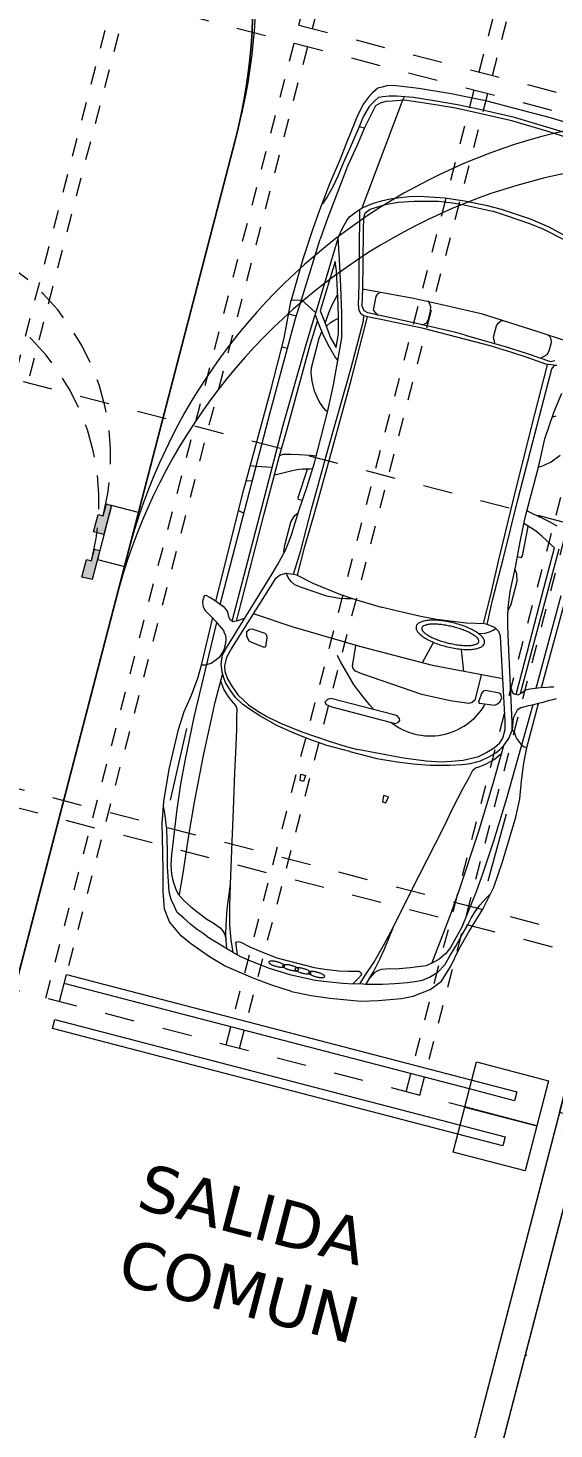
# Model space of a CAD drawing. Header units: millimetres. Extents: x 547073 to 557369, y 9424164 to 9429566.
# Drawn here: x 549000 to 549002.82, y 9427036.7 to 9427044.23 of the extents above; entities that cross this region are included whole.
import ezdxf

# ---------------------------------------------------------------- set-up
doc = ezdxf.new("R2010")
doc.units = ezdxf.units.MM
doc.linetypes.add('Dash', pattern=[6.35, 3.175, -3.175])
doc.linetypes.add('HIDDEN2', pattern=[0.1875, 0.125, -0.0625])
for name, color, linetype, lineweight in [('- Lineas', 177, 'Continuous', 9), ('- Mobiliario', 30, 'Continuous', 13), ('- Proyección', 8, 'Dash', 13), ('- Puertas', 1, 'Continuous', 13), ('- Texto', 5, 'Continuous', 13), ('- Vegetación', 82, 'Continuous', 0), ('1 Texturas zonificacion', 255, 'Continuous', 0), ('a_MUEBLE', 3, 'Continuous', 5), ('VIGUETAS', 251, 'Dash', 13), ('Z - TRAZADO AREAS VERDES', 3, 'Continuous', 9), ('Z-TRAZADO LOTES', 1, 'Continuous', 13), ('Z-TRAZADO VEREDAS', 6, 'Continuous', 20), ('Z-TRAZADO VIAS', 7, 'Continuous', 9)]:
    doc.layers.add(name, color=color, linetype=linetype, lineweight=lineweight)
doc.styles.add('- Txt M', font='verdana.ttf', dxfattribs={"height": 0.25})

# ---------------------------------------------------------------- blocks, each defined once
blk = doc.blocks.new('A$C59505A60')
at = {"true_color": 0xffffff}
h = blk.add_hatch(color=7, dxfattribs=at)
h.paths.add_polyline_path([(-0.0195, 0.929), (-0.0643, 0.9249), (0.0094, 0.1138), (0.0543, 0.1179)])
h.paths.add_polyline_path([(0.0331, 0.0708), (0.0135, 0.069), (0.0094, 0.1138), (-0.0057, 0.1124), (-0.0102, 0.112), (0, 0), (0.0392, 0.0036)])
h.paths.add_polyline_path([(0.8861, 0.1935), (0.8816, 0.1931), (0.8665, 0.1917), (0.8706, 0.1469), (0.851, 0.1451), (0.8571, 0.0779), (0.8963, 0.0815)])
at = {"lineweight": 9, "extrusion": (0, 0, -1)}
for p, q in [((-0.0643, 0.9249), (-0.0195, 0.929)), ((0.0094, 0.1138), (-0.0643, 0.9249)), ((-0.0195, 0.929), (0.0543, 0.1179)), ((0.0543, 0.1179), (0.0094, 0.1138))]:
    blk.add_line(p, q, dxfattribs=at)
at = {"lineweight": 9}
for p, q in [((0.8665, 0.1917), (0.8816, 0.1931)), ((0.8706, 0.1469), (0.8665, 0.1917)), ((0.8816, 0.1931), (0.8861, 0.1935)), ((0.8861, 0.1935), (0.8963, 0.0815)), ((-0.0057, 0.1124), (-0.0102, 0.112)), ((-0.0102, 0.112), (0, 0)), ((0.0094, 0.1138), (-0.0057, 0.1124)), ((0.0135, 0.069), (0.0094, 0.1138)), ((0.851, 0.1451), (0.8706, 0.1469)), ((0.8571, 0.0779), (0.851, 0.1451)), ((0.0331, 0.0708), (0.0135, 0.069)), ((0.0392, 0.0036), (0.0331, 0.0708)), ((0.8963, 0.0815), (0.8571, 0.0779)), ((0, 0), (0.0392, 0.0036))]:
    blk.add_line(p, q, dxfattribs=at)
at = {"color": 31, "linetype": 'HIDDEN2', "lineweight": 5}
blk.add_arc((0.0135, 0.069), 0.8606, 5.1936, 92.1948, dxfattribs=at)
blk = doc.blocks.new('ca_auto103')
at = {"layer": 'a_MUEBLE', "linetype": 'Continuous'}
for p, q in [((91.23, 91.44), (90.7, 93.57)), ((91.77, 89.84), (91.23, 91.44)), ((96.56, 96.23), (97.62, 94.63)), ((97.62, 94.63), (98.69, 92.5)), ((98.69, 92.5), (100.28, 89.84)), ((153.51, 90.9), (143.93, 89.31)), ((163.62, 91.44), (153.51, 90.9)), ((188.64, 90.37), (163.62, 91.44)), ((203.01, 89.31), (188.64, 90.37)), ((92.65, 87.18), (39.6, 87.71)), ((92.83, 86.65), (91.77, 89.84)), ((93.89, 83.98), (92.83, 86.65)), ((94.96, 81.32), (93.89, 83.98)), ((100.28, 89.84), (101.35, 87.71)), ((125.83, 87.71), (101.35, 87.71)), ((101.35, 87.71), (103.48, 83.98)), ((103.48, 83.98), (104.01, 82.92)), ((104.01, 82.92), (106.14, 79.19)), ((134.35, 88.24), (125.83, 87.71)), ((143.93, 89.31), (134.35, 88.24)), ((215.78, 86.65), (203.01, 89.31)), ((209.93, 86.65), (206.81, 88.51)), ((212.06, 85.58), (209.93, 86.65)), ((214.19, 84.52), (212.06, 85.58)), ((218.44, 82.92), (214.19, 84.52)), ((229.62, 82.39), (215.78, 86.65)), ((222.17, 81.86), (218.44, 82.92)), ((98.71, 77.04), (18.31, 77.6)), ((114.65, 76.53), (69.94, 62.69)), ((96.02, 79.19), (94.96, 81.32)), ((98.15, 77.6), (96.02, 79.19)), ((99.75, 76), (98.15, 77.6)), ((99.75, 73.87), (99.75, 76)), ((106.14, 79.19), (107.73, 77.6)), ((107.73, 77.6), (112.52, 76.53)), ((112.52, 76.53), (118.91, 77.6)), ((118.91, 77.6), (114.65, 76.53)), ((123.7, 77.07), (118.91, 77.6)), ((127.96, 75.47), (123.7, 77.07)), ((130.62, 73.87), (127.96, 75.47)), ((226.43, 80.79), (222.17, 81.86)), ((232.28, 79.19), (226.43, 80.79)), ((239.73, 79.73), (229.62, 82.39)), ((238.67, 77.6), (232.28, 79.19)), ((243.99, 76), (238.67, 77.6)), ((249.85, 77.6), (239.73, 79.73)), ((249.85, 74.4), (243.99, 76)), ((258.89, 74.94), (249.85, 77.6)), ((115.19, 72.81), (71.54, 58.97)), ((97.09, 71.21), (99.22, 72.81)), ((99.22, 72.81), (99.75, 73.87)), ((119.44, 73.87), (115.19, 72.81)), ((124.23, 73.87), (119.44, 73.87)), ((127.43, 72.81), (124.23, 73.87)), ((127.43, 72.81), (130.62, 70.68)), ((132.75, 72.27), (130.62, 73.87)), ((130.62, 70.68), (133.81, 67.48)), ((135.94, 69.08), (132.75, 72.27)), ((139.14, 65.36), (135.94, 69.08)), ((254.64, 71.74), (249.85, 74.4)), ((258.36, 68.02), (254.64, 71.74)), ((261.02, 64.82), (258.36, 68.02)), ((264.75, 70.15), (258.89, 74.94)), ((270.6, 62.16), (264.75, 70.15)), ((64.62, 61.1), (60.36, 60.03)), ((69.94, 62.69), (64.62, 61.1)), ((133.81, 67.48), (137.54, 63.23)), ((137.54, 63.23), (141.27, 56.31)), ((141.8, 60.57), (139.14, 65.36)), ((143.39, 56.31), (141.8, 60.57)), ((262.62, 61.1), (261.02, 64.82)), ((264.22, 57.37), (262.62, 61.1)), ((273.27, 56.31), (270.6, 62.16)), ((-51.94, 56.31), (-63.12, 57.9)), ((-37.04, 55.24), (-51.94, 56.31)), ((-50.35, 57.9), (-49.28, 56.31)), ((-22.14, 55.77), (-37.04, 55.24)), ((6.6, 55.77), (-22.14, 55.77)), ((19.91, 56.31), (6.6, 55.77)), ((33.75, 57.37), (19.91, 56.31)), ((47.06, 57.9), (33.75, 57.37)), ((55.57, 58.97), (47.06, 57.9)), ((60.36, 60.03), (55.57, 58.97)), ((67.81, 54.71), (67.28, 50.45)), ((69.41, 57.37), (67.81, 54.71)), ((71.54, 58.97), (69.41, 57.37)), ((141.27, 56.31), (143.39, 50.45)), ((145.52, 49.92), (143.39, 56.31)), ((266.35, 50.98), (264.22, 57.37)), ((277.52, 44.6), (273.27, 56.31)), ((-76.43, 49.92), (-76.96, 51.52)), ((-75.9, 45.66), (-76.96, 35.02)), ((-74.3, 49.39), (-76.43, 50.45)), ((-76.43, 49.92), (-75.9, 45.66)), ((-53.01, 49.39), (-74.3, 49.39)), ((-2.44, 49.39), (-53.01, 49.39)), ((31.09, 49.92), (-2.44, 49.39)), ((53.98, 49.92), (31.09, 49.92)), ((67.28, 50.45), (53.98, 49.92)), ((67.28, 50.45), (67.28, 48.86)), ((67.28, 48.86), (69.41, 39.27)), ((143.39, 50.45), (144.99, 45.13)), ((148.19, 39.81), (145.52, 49.92)), ((268.48, 44.6), (266.35, 50.98)), ((-147.75, 28.63), (-144.56, 41.4)), ((69.41, 39.27), (71.54, 23.31)), ((144.99, 45.13), (146.59, 37.15)), ((149.78, 30.76), (148.19, 39.81)), ((270.6, 36.08), (268.48, 44.6)), ((280.19, 35.55), (277.52, 44.6)), ((-76.96, 35.02), (-77.49, 26.5)), ((146.59, 37.15), (148.19, 24.9)), ((150.85, 22.24), (149.78, 30.76)), ((271.14, 32.89), (270.6, 36.08)), ((272.2, 29.69), (271.14, 32.89)), ((282.85, 19.05), (280.19, 35.55)), ((-204.17, 25.97), (-204.7, 14.79)), ((-149.35, 17.98), (-147.75, 28.63)), ((-77.49, 26.5), (-78.02, 14.26)), ((71.54, 23.31), (72.07, 14.79)), ((148.19, 24.9), (149.25, 9.47)), ((273.27, 23.84), (272.2, 29.69)), ((274.33, 16.92), (273.27, 23.84)), ((-150.41, 1.48), (-149.35, 17.98)), ((151.91, 11.07), (150.85, 22.24)), ((275.39, 8.94), (274.33, 16.92)), ((283.91, 8.94), (282.85, 19.05)), ((-204.7, 14.79), (-204.7, -4.9)), ((-78.02, 14.26), (-78.02, -23.53)), ((72.07, 14.79), (72.6, 0.42)), ((149.25, 9.47), (149.78, -0.11)), ((151.91, -3.84), (151.91, 11.07)), ((275.93, -4.9), (275.39, 8.94)), ((284.44, -1.71), (283.91, 8.94)), ((-150.41, -7.03), (-150.41, 1.48)), ((72.6, 0.42), (72.6, -7.03)), ((-204.7, -4.9), (-204.7, -20.34)), ((-149.88, -18.74), (-150.41, -7.03)), ((72.07, -21.4), (72.6, -7.03)), ((149.25, -16.08), (149.78, -6.5)), ((149.78, -6.5), (149.78, -0.11)), ((151.91, -3.84), (151.91, -16.61)), ((275.39, -16.61), (275.93, -4.9)), ((284.44, -1.71), (283.91, -13.42)), ((283.91, -13.42), (282.85, -23.53)), ((-204.7, -20.34), (-203.64, -40.03)), ((-148.82, -29.39), (-149.88, -18.74)), ((71.54, -29.92), (72.07, -21.4)), ((148.19, -31.52), (149.25, -16.08)), ((151.91, -16.61), (150.85, -27.79)), ((274.33, -26.19), (275.39, -16.61)), ((-147.22, -37.37), (-148.82, -29.39)), ((-78.02, -23.53), (-77.49, -33.11)), ((69.41, -45.89), (71.54, -29.92)), ((150.85, -27.79), (149.78, -36.31)), ((273.27, -32.58), (274.33, -26.19)), ((282.85, -23.53), (280.19, -40.03)), ((-146.15, -43.23), (-147.22, -37.37)), ((-77.49, -33.11), (-76.96, -44.29)), ((146.59, -43.76), (148.19, -31.52)), ((149.78, -36.31), (148.19, -45.35)), ((272.2, -37.37), (271.14, -41.1)), ((272.2, -37.37), (273.27, -32.58)), ((-203.64, -40.03), (-202.04, -57.6)), ((-144.56, -48.02), (-146.15, -43.23)), ((-76.96, -44.29), (-76.43, -51.74)), ((144.99, -51.74), (146.59, -43.76)), ((271.14, -41.1), (269.54, -46.42)), ((280.19, -40.03), (277.52, -49.08)), ((-142.43, -53.87), (-144.56, -48.02)), ((-76.43, -51.74), (-76.43, -55.47)), ((67.28, -55.47), (69.41, -45.89)), ((143.39, -57.06), (144.99, -51.74)), ((148.19, -45.35), (145.52, -55.47)), ((267.94, -51.74), (266.35, -55.47)), ((269.54, -46.42), (267.94, -51.74)), ((277.52, -49.08), (273.27, -60.79)), ((-202.04, -57.6), (-200.44, -69.84)), ((-140.83, -57.6), (-142.43, -53.87)), ((-138.7, -61.85), (-140.83, -57.6)), ((-81.75, -59.73), (-86.01, -60.79)), ((-78.56, -58.66), (-81.75, -59.73)), ((-76.96, -57.06), (-78.56, -58.66)), ((-76.43, -55.47), (-76.96, -57.06)), ((-73.77, -54.94), (-76.43, -55.47)), ((-47.69, -54.94), (-73.77, -54.94)), ((-2.44, -56), (-47.69, -54.94)), ((31.09, -56.53), (-2.44, -56)), ((53.98, -56.53), (31.09, -56.53)), ((67.28, -57.06), (53.98, -56.53)), ((67.28, -57.06), (67.28, -55.47)), ((67.81, -61.32), (67.28, -57.06)), ((72.6, -54.94), (71.54, -57.06)), ((141.27, -62.92), (143.39, -57.06)), ((145.52, -55.47), (143.39, -61.85)), ((264.75, -59.73), (263.15, -63.45)), ((266.35, -55.47), (264.75, -59.73)), ((-136.04, -66.11), (-138.7, -61.85)), ((-132.32, -70.9), (-136.04, -66.11)), ((-97.19, -63.45), (-126.99, -70.9)), ((-92.93, -62.39), (-97.19, -63.45)), ((-86.01, -60.79), (-92.93, -62.39)), ((-74.83, -67.18), (-88.67, -71.44)), ((-62.06, -63.98), (-74.83, -67.18)), ((-49.82, -62.92), (-62.06, -63.98)), ((-55.67, -69.31), (-50.88, -64.52)), ((-50.88, -64.52), (-49.82, -62.92)), ((-50.88, -64.52), (-50.88, -64.52)), ((-36.51, -61.85), (-49.82, -62.92)), ((-22.14, -61.32), (-36.51, -61.85)), ((6.6, -61.32), (-22.14, -61.32)), ((19.91, -61.85), (6.6, -61.32)), ((33.75, -62.92), (19.91, -61.85)), ((47.06, -63.45), (33.75, -62.92)), ((55.57, -64.52), (47.06, -63.45)), ((60.36, -65.58), (55.57, -64.52)), ((64.62, -66.64), (60.36, -65.58)), ((69.94, -68.24), (64.62, -66.64)), ((69.41, -63.98), (67.81, -61.32)), ((71.54, -65.58), (69.41, -63.98)), ((115.19, -79.42), (71.54, -65.58)), ((137.54, -69.84), (141.27, -62.92)), ((141.8, -66.11), (139.14, -70.9)), ((143.39, -61.85), (141.8, -66.11)), ((261.02, -67.71), (258.89, -71.97)), ((263.15, -63.45), (261.02, -67.71)), ((270.6, -66.64), (264.75, -74.63)), ((273.27, -60.79), (270.6, -66.64)), ((-200.44, -69.84), (-199.38, -74.1)), ((-199.38, -74.1), (-197.78, -76.76)), ((-131.78, -71.44), (-132.32, -70.9)), ((-129.65, -71.44), (-131.25, -71.97)), ((-126.99, -70.9), (-129.65, -71.44)), ((-88.67, -71.44), (-102.51, -75.69)), ((-67.38, -78.89), (-60.99, -74.1)), ((-60.99, -74.1), (-55.67, -69.31)), ((114.65, -82.08), (69.94, -68.24)), ((130.62, -77.29), (133.81, -74.1)), ((135.94, -74.63), (132.75, -77.82)), ((133.81, -74.1), (137.54, -69.84)), ((139.14, -70.9), (135.94, -74.63)), ((256.23, -74.1), (253.04, -76.76)), ((258.89, -71.97), (256.23, -74.1)), ((264.75, -74.63), (258.89, -78.89)), ((-197.78, -76.76), (-196.72, -78.89)), ((-196.72, -78.89), (-193.52, -81.02)), ((-193.52, -81.02), (-190.86, -82.61)), ((-190.86, -82.61), (-186.61, -84.21)), ((-102.51, -75.69), (-113.69, -79.42)), ((-113.69, -79.42), (-70.57, -81.02)), ((-70.57, -81.02), (-67.38, -78.89)), ((-52.48, -81.55), (-70.57, -81.02)), ((-8.83, -82.61), (-52.48, -81.55)), ((36.94, -82.61), (-8.83, -82.61)), ((6.6, -78.89), (7.67, -80.48)), ((100.1, -82.61), (36.94, -82.61)), ((97.09, -76.76), (99.22, -79.95)), ((99.22, -79.95), (100.28, -82.08)), ((100.28, -82.08), (99.75, -83.68)), ((118.91, -83.14), (114.65, -82.08)), ((119.44, -80.48), (115.19, -79.42)), ((123.7, -82.61), (118.91, -83.14)), ((124.23, -80.48), (119.44, -80.48)), ((127.96, -81.02), (123.7, -82.61)), ((127.43, -79.42), (124.23, -80.48)), ((127.43, -79.42), (130.62, -77.29)), ((130.62, -79.42), (127.96, -81.02)), ((132.75, -77.82), (130.62, -79.42)), ((243.99, -80.48), (236.54, -83.14)), ((249.85, -82.08), (239.2, -84.74)), ((249.31, -78.89), (243.99, -80.48)), ((253.04, -76.76), (249.31, -78.89)), ((258.89, -78.89), (249.85, -82.08)), ((-186.61, -84.21), (-179.69, -85.81)), ((-179.69, -85.81), (-171.17, -86.87)), ((-171.17, -86.87), (-163.19, -87.94)), ((-163.19, -87.94), (-154.67, -89)), ((-154.67, -89), (-140.83, -91.13)), ((93.89, -88.47), (92.83, -91.66)), ((94.96, -86.87), (93.89, -88.47)), ((96.56, -85.81), (94.96, -86.87)), ((98.69, -84.74), (96.56, -85.81)), ((99.75, -83.68), (98.69, -84.74)), ((102.41, -91.13), (104.01, -89)), ((104.01, -89), (105.07, -87.4)), ((105.07, -87.4), (106.14, -85.81)), ((106.14, -85.81), (107.2, -85.27)), ((107.2, -85.27), (108.27, -84.21)), ((108.27, -84.21), (109.86, -83.68)), ((109.86, -83.68), (112.52, -83.14)), ((112.52, -83.14), (118.91, -83.14)), ((214.72, -89.53), (211.52, -90.6)), ((229.62, -87.4), (214.72, -91.66)), ((216.85, -88.47), (214.72, -89.53)), ((222.7, -86.87), (216.85, -88.47)), ((228.02, -85.27), (222.7, -86.87)), ((236.54, -83.14), (228.02, -85.27)), ((239.2, -84.74), (229.62, -87.4)), ((-140.83, -91.13), (-125.4, -92.73)), ((-125.4, -92.73), (-114.22, -93.79)), ((-114.22, -93.79), (-97.72, -94.85)), ((-97.72, -94.85), (-74.83, -95.39)), ((-54.07, -93.79), (-74.83, -95.39)), ((-25.33, -93.79), (-54.07, -93.79)), ((30.02, -94.32), (-25.33, -93.79)), ((91.77, -93.79), (30.02, -94.32)), ((90.7, -97.52), (90.17, -99.64)), ((91.23, -95.92), (90.7, -97.52)), ((91.77, -94.32), (91.23, -95.92)), ((92.83, -91.66), (91.77, -94.32)), ((98.15, -98.05), (99.22, -96.45)), ((99.22, -96.45), (100.81, -93.79)), ((100.81, -93.79), (102.41, -91.13)), ((126.36, -92.73), (100.81, -93.26)), ((134.35, -92.73), (126.36, -92.73)), ((143.93, -93.79), (134.35, -92.73)), ((153.51, -95.39), (143.93, -93.79)), ((163.62, -95.92), (153.51, -95.39)), ((185.44, -95.39), (163.62, -95.92)), ((203.01, -93.79), (185.44, -95.39)), ((214.72, -91.66), (203.01, -93.79)), ((208.86, -91.66), (205.52, -93.33)), ((211.52, -90.6), (208.86, -91.66)), ((90.17, -99.64), (90.7, -100.71)), ((90.7, -100.71), (93.89, -100.71)), ((93.89, -100.71), (95.49, -100.18)), ((95.49, -100.18), (96.56, -99.64)), ((96.56, -99.64), (97.09, -99.11)), ((97.09, -99.11), (98.15, -98.05))]:
    blk.add_line(p, q, dxfattribs=at)
at = {"layer": 'a_MUEBLE', "color": 8, "linetype": 'Continuous'}
for p, q in [((93.68, 84.52), (42.27, 85.05)), ((102.94, 85.05), (155.1, 83.98)), ((122.64, 81.32), (124.23, 82.92)), ((124.23, 82.92), (125.3, 84.52)), ((125.3, 84.52), (125.83, 86.11)), ((125.83, 86.11), (125.83, 87.18)), ((155.1, 83.98), (179.06, 82.92)), ((200.35, 85.58), (163.09, 86.11)), ((179.06, 82.92), (196.62, 81.86)), ((118.91, 77.6), (119.98, 79.19)), ((119.98, 79.19), (121.57, 80.26)), ((121.57, 80.26), (122.64, 81.32)), ((149.25, 74.94), (127.96, 75.47)), ((134.35, 73.87), (132.22, 75.47)), ((196.62, 81.86), (207.8, 80.79)), ((207.8, 80.79), (220.04, 79.19)), ((220.04, 79.19), (228.02, 78.13)), ((228.02, 78.13), (234.41, 76.53)), ((234.41, 76.53), (240.27, 74.94)), ((4.48, 64.82), (5.54, 69.08)), ((5.54, 69.08), (6.6, 73.34)), ((15.65, 70.15), (14.06, 66.95)), ((17.25, 72.81), (15.65, 70.15)), ((18.31, 74.94), (17.25, 72.81)), ((40.67, 74.94), (18.31, 74.94)), ((75.8, 74.94), (40.67, 74.94)), ((99.75, 74.94), (75.8, 74.94)), ((103.48, 68.02), (101.88, 66.95)), ((105.6, 67.48), (103.48, 68.02)), ((136.48, 72.27), (134.35, 73.87)), ((139.67, 69.08), (136.48, 72.27)), ((141.27, 66.95), (139.67, 69.08)), ((176.39, 73.87), (149.25, 74.94)), ((209.39, 71.74), (176.39, 73.87)), ((221.64, 70.68), (209.39, 71.74)), ((237.07, 69.08), (221.64, 70.68)), ((250.38, 67.48), (237.07, 69.08)), ((240.27, 74.94), (243.99, 73.34)), ((243.99, 73.34), (247.72, 70.68)), ((247.72, 70.68), (249.85, 68.55)), ((249.85, 68.55), (253.04, 64.82)), ((-25.86, 61.63), (-30.65, 65.36)), ((-23.2, 58.44), (-25.86, 61.63)), ((3.41, 58.97), (4.48, 64.82)), ((11.39, 61.1), (10.33, 57.37)), ((12.46, 63.76), (11.39, 61.1)), ((14.06, 66.95), (12.46, 63.76)), ((93.36, 65.89), (96.02, 27.57)), ((101.88, 66.95), (101.35, 65.89)), ((101.35, 65.89), (101.88, 58.44)), ((107.2, 66.42), (105.6, 67.48)), ((108.27, 65.36), (107.2, 66.42)), ((109.33, 56.84), (108.27, 65.36)), ((142.33, 65.36), (141.27, 66.95)), ((143.39, 63.76), (142.33, 65.36)), ((144.99, 62.69), (143.39, 63.76)), ((149.25, 61.63), (144.99, 62.69)), ((155.64, 60.03), (149.25, 61.63)), ((253.04, 64.82), (254.64, 60.57)), ((254.64, 60.57), (256.23, 56.84)), ((-91.86, 37.15), (-90.8, 53.11)), ((-22.14, 56.84), (-23.2, 58.44)), ((-21.61, 55.77), (-22.14, 56.84)), ((2.88, 55.77), (3.41, 58.97)), ((10.33, 57.37), (9.8, 55.77)), ((26.83, 59.5), (10.86, 58.44)), ((27.89, 58.97), (26.83, 59.5)), ((27.89, 56.84), (27.89, 58.97)), ((35.35, 57.9), (34.81, 57.37)), ((36.94, 58.97), (35.35, 57.9)), ((40.67, 60.03), (36.94, 58.97)), ((53.44, 60.03), (40.67, 60.03)), ((57.17, 59.5), (53.44, 60.03)), ((69.41, 54.18), (68.35, 55.24)), ((70.48, 53.11), (69.41, 54.18)), ((72.07, 50.45), (70.48, 53.11)), ((94.43, 54.18), (108.27, 54.18)), ((101.88, 58.44), (102.41, 57.37)), ((102.41, 57.37), (104.01, 56.84)), ((104.01, 56.84), (108.8, 56.31)), ((108.27, 54.18), (109.86, 53.11)), ((108.8, 56.31), (109.33, 56.84)), ((109.86, 53.11), (110.93, 51.52)), ((167.88, 57.37), (155.64, 60.03)), ((178.52, 55.24), (167.88, 57.37)), ((197.69, 50.98), (178.52, 55.24)), ((256.23, 56.84), (258.89, 49.39)), ((-88.14, 45.66), (-89.73, 45.13)), ((-83.35, 45.66), (-88.14, 45.66)), ((-81.22, 45.13), (-83.35, 45.66)), ((-78.02, 47.79), (-79.09, 49.92)), ((-79.09, 33.95), (-78.02, 47.79)), ((-41.3, 46.73), (-75.9, 46.73)), ((-1.91, 47.26), (-41.3, 46.73)), ((32.15, 47.79), (-1.91, 47.26)), ((51.31, 48.32), (32.15, 47.79)), ((67.28, 48.32), (51.31, 48.32)), ((73.14, 47.26), (72.07, 50.45)), ((110.93, 51.52), (111.99, 41.4)), ((214.72, 47.26), (197.69, 50.98)), ((237.07, 42.47), (214.72, 47.26)), ((258.89, 49.39), (259.43, 46.19)), ((259.43, 46.19), (261.02, 41.94)), ((-142.96, 39.27), (-145.62, 26.5)), ((-90.8, 44.07), (-91.33, 43)), ((-89.73, 45.13), (-90.8, 44.07)), ((-78.56, 42.47), (-81.22, 45.13)), ((94.96, 44.6), (83.78, 40.34)), ((111.99, 41.4), (112.52, 25.97)), ((248.25, 39.81), (237.07, 42.47)), ((250.38, 40.87), (237.07, 42.47)), ((258.36, 37.15), (248.25, 39.81)), ((255.7, 39.81), (250.38, 40.87)), ((263.15, 38.21), (255.7, 39.81)), ((261.02, 41.94), (262.09, 40.34)), ((262.09, 40.34), (263.69, 38.74)), ((266.88, 37.15), (263.15, 38.21)), ((263.69, 38.74), (266.88, 37.15)), ((-196.19, 32.89), (-197.25, 14.79)), ((-93.46, 5.21), (-91.86, 37.15)), ((-79.62, 22.24), (-79.09, 33.95)), ((265.81, 34.48), (258.36, 37.15)), ((264.75, 30.76), (265.28, 31.82)), ((265.28, 29.16), (264.75, 30.76)), ((265.28, 31.82), (266.35, 32.36)), ((271.14, 32.89), (265.81, 34.48)), ((266.35, 32.36), (268.48, 31.29)), ((270.6, 36.08), (266.88, 37.15)), ((268.48, 31.29), (272.2, 29.16)), ((-198.85, 25.44), (-199.91, -3.84)), ((-145.62, 26.5), (-146.69, 19.05)), ((83.78, 24.9), (96.02, 21.71)), ((96.02, 27.57), (96.02, -12.89)), ((112.52, 25.97), (109.86, -8.1)), ((266.35, 24.9), (265.28, 29.16)), ((267.41, 20.11), (266.35, 24.9)), ((-146.69, 19.05), (-147.75, 5.21)), ((-92.4, 16.39), (-92.93, 17.45)), ((-90.8, 15.32), (-92.4, 16.39)), ((-89.2, 14.79), (-90.8, 15.32)), ((-80.15, 16.39), (-82.82, 14.79)), ((-80.15, -0.11), (-79.62, 22.24)), ((127.96, 17.45), (126.89, 15.86)), ((126.89, 15.86), (126.89, 14.26)), ((129.02, 17.98), (127.96, 17.45)), ((130.09, 17.45), (129.02, 17.98)), ((131.15, 15.86), (130.09, 17.45)), ((131.15, -19.27), (131.15, 15.86)), ((173.72, 21.79), (170.26, 22.3)), ((170.26, 22.3), (170.26, 19.59)), ((170.26, 19.59), (173.72, 19.91)), ((173.72, 19.91), (173.72, 21.79)), ((268.48, 12.66), (267.41, 20.11)), ((-197.25, 14.79), (-197.78, -4.9)), ((-82.82, 14.79), (-89.2, 14.79)), ((126.89, 14.26), (126.89, -20.87)), ((269.01, 6.81), (268.48, 12.66)), ((-147.75, 5.21), (-148.28, -2.77)), ((-92.93, -17.14), (-93.46, 5.21)), ((124.77, -0.11), (126.89, 3.08)), ((269.01, -13.95), (269.01, 6.81)), ((-199.91, -3.84), (-199.38, -23)), ((-197.78, -4.9), (-197.25, -26.73)), ((-147.75, -19.27), (-148.28, -2.77)), ((-80.15, -0.11), (-80.15, -5.43)), ((-80.15, -5.43), (-79.62, -27.79)), ((116.78, -10.76), (121.04, -5.43)), ((121.04, -5.43), (123.7, -1.71)), ((123.7, -1.71), (124.77, -0.11)), ((96.02, -12.89), (94.96, -50.68)), ((107.2, -13.95), (96.02, -15.02)), ((106.67, -20.87), (116.78, -10.76)), ((108.27, -13.42), (107.2, -13.95)), ((109.33, -11.82), (108.27, -13.42)), ((109.86, -8.1), (109.33, -11.82)), ((267.94, -23), (269.01, -13.95)), ((-147.22, -24.6), (-147.75, -19.27)), ((-92.4, -32.05), (-92.93, -17.14)), ((-90.27, -21.93), (-91.86, -23)), ((-88.14, -21.4), (-90.27, -21.93)), ((-83.35, -21.4), (-88.14, -21.4)), ((-81.22, -21.93), (-83.35, -21.4)), ((-79.62, -24.06), (-81.22, -21.93)), ((103.48, -23.53), (106.67, -20.87)), ((126.89, -20.87), (127.96, -22.47)), ((127.96, -22.47), (129.56, -23.53)), ((129.56, -23.53), (130.62, -22.47)), ((130.62, -22.47), (131.15, -19.27)), ((-199.38, -23), (-198.85, -35.24)), ((-197.25, -26.73), (-196.72, -36.84)), ((-146.15, -32.05), (-147.22, -24.6)), ((-91.86, -23), (-92.93, -24.06)), ((-79.62, -27.79), (-79.09, -39.5)), ((72.07, -23), (73.14, -26.73)), ((73.14, -26.73), (73.67, -29.92)), ((73.67, -29.92), (74.2, -36.84)), ((170.26, -26.33), (170.26, -23.62)), ((170.26, -23.62), (173.72, -23.94)), ((173.72, -25.82), (170.26, -26.33)), ((173.72, -23.94), (173.72, -25.82)), ((265.81, -34.71), (266.88, -29.39)), ((266.88, -29.39), (267.94, -23)), ((-198.85, -35.24), (-197.78, -48.02)), ((-196.72, -36.84), (-195.65, -49.08)), ((-142.96, -44.82), (-146.15, -32.05)), ((-90.27, -59.73), (-92.4, -32.05)), ((74.2, -36.84), (73.14, -51.74)), ((265.81, -36.31), (265.81, -34.71)), ((266.35, -37.37), (265.81, -36.31)), ((272.2, -37.37), (265.81, -40.03)), ((272.73, -34.71), (266.35, -37.37)), ((-140.3, -52.81), (-142.96, -44.82)), ((-79.09, -39.5), (-78.56, -53.87)), ((258.36, -42.69), (248.25, -45.35)), ((263.15, -43.76), (255.7, -45.35)), ((265.81, -40.03), (258.36, -42.69)), ((262.09, -45.89), (263.69, -44.29)), ((266.88, -42.69), (263.15, -43.76)), ((263.69, -44.29), (266.88, -42.69)), ((271.14, -41.1), (266.88, -42.69)), ((-197.78, -48.02), (-196.72, -59.19)), ((-195.65, -49.08), (-194.59, -58.66)), ((-89.73, -51.21), (-90.8, -50.14)), ((-88.14, -51.74), (-89.73, -51.21)), ((-80.69, -51.21), (-88.14, -51.74)), ((-78.56, -48.02), (-80.69, -51.21)), ((-80.69, -51.21), (-80.69, -51.21)), ((73.14, -51.74), (72.6, -54.94)), ((94.96, -50.68), (93.36, -71.97)), ((237.07, -48.02), (214.72, -52.81)), ((248.25, -45.35), (237.07, -48.02)), ((250.38, -46.42), (237.07, -48.02)), ((255.7, -45.35), (250.38, -46.42)), ((258.36, -55.47), (259.43, -51.74)), ((259.43, -51.74), (261.02, -47.48)), ((261.02, -47.48), (262.09, -45.89)), ((-196.72, -59.19), (-195.12, -68.24)), ((-194.59, -58.66), (-194.06, -63.45)), ((-137.64, -58.66), (-140.3, -52.81)), ((-136.04, -61.32), (-137.64, -58.66)), ((-90.8, -59.73), (-103.57, -62.92)), ((-81.22, -57.6), (-90.8, -59.73)), ((-79.09, -56), (-81.22, -57.6)), ((-78.56, -53.87), (-79.09, -56)), ((-41.3, -53.34), (-76.43, -53.34)), ((-1.91, -53.87), (-41.3, -53.34)), ((32.15, -54.4), (-1.91, -53.87)), ((51.31, -54.94), (32.15, -54.4)), ((67.28, -54.94), (51.31, -54.94)), ((70.48, -58.66), (68.88, -60.26)), ((71.54, -57.06), (70.48, -58.66)), ((197.69, -56.53), (178.52, -60.79)), ((214.72, -52.81), (197.69, -56.53)), ((255.7, -61.85), (258.36, -55.47)), ((-193.52, -64.52), (-195.65, -63.98)), ((-194.06, -63.45), (-191.93, -69.84)), ((-132.32, -70.9), (-193.52, -64.52)), ((-132.85, -66.64), (-136.04, -61.32)), ((-130.19, -68.77), (-132.85, -66.64)), ((-121.14, -67.18), (-127.52, -68.77)), ((-103.57, -62.92), (-121.14, -67.18)), ((-63.65, -66.11), (-71.64, -68.24)), ((-56.2, -65.58), (-63.65, -66.11)), ((-60.46, -69.84), (-56.2, -65.58)), ((-25.86, -67.18), (-30.65, -70.9)), ((-23.2, -63.98), (-25.86, -67.18)), ((-22.14, -62.39), (-23.2, -63.98)), ((-21.61, -61.32), (-22.14, -62.39)), ((2.88, -61.32), (3.41, -64.52)), ((3.41, -64.52), (4.48, -70.37)), ((10.33, -62.92), (9.8, -61.32)), ((11.39, -66.64), (10.33, -62.92)), ((26.83, -65.05), (10.86, -63.98)), ((12.46, -69.31), (11.39, -66.64)), ((27.89, -64.52), (26.83, -65.05)), ((27.89, -62.39), (27.89, -64.52)), ((35.35, -63.45), (34.81, -62.92)), ((36.94, -64.52), (35.35, -63.45)), ((40.67, -65.58), (36.94, -64.52)), ((53.44, -65.58), (40.67, -65.58)), ((57.17, -65.05), (53.44, -65.58)), ((68.88, -60.26), (67.81, -60.79)), ((101.35, -71.44), (101.88, -63.98)), ((101.88, -63.98), (102.41, -62.92)), ((102.41, -62.92), (104.01, -62.39)), ((104.01, -62.39), (108.8, -61.85)), ((109.33, -62.39), (108.27, -70.9)), ((108.8, -61.85), (109.33, -62.39)), ((149.25, -67.18), (144.99, -68.24)), ((155.64, -65.58), (149.25, -67.18)), ((167.88, -62.92), (155.64, -65.58)), ((178.52, -60.79), (167.88, -62.92)), ((251.98, -69.84), (254.1, -65.58)), ((254.1, -65.58), (255.7, -61.85)), ((-195.12, -68.24), (-194.06, -71.97)), ((-194.06, -71.97), (-192.99, -75.16)), ((-192.99, -75.16), (-191.93, -77.29)), ((-191.93, -69.84), (-190.86, -73.03)), ((-190.86, -73.03), (-189.27, -75.69)), ((-130.19, -73.03), (-131.78, -71.44)), ((-127.52, -68.77), (-130.19, -68.77)), ((-128.06, -74.63), (-130.19, -73.03)), ((-125.93, -76.23), (-128.06, -74.63)), ((-79.09, -70.37), (-96.12, -75.69)), ((-77.49, -73.56), (-83.88, -71.97)), ((-71.64, -68.24), (-79.09, -70.37)), ((-73.23, -74.1), (-77.49, -73.56)), ((-67.38, -74.63), (-73.23, -74.1)), ((-73.23, -78.89), (-67.38, -74.63)), ((-71.11, -69.31), (-71.64, -68.24)), ((-70.04, -70.37), (-71.11, -69.31)), ((-68.44, -71.97), (-70.04, -70.37)), ((-65.78, -73.56), (-68.44, -71.97)), ((-67.38, -74.63), (-60.46, -69.84)), ((-58.86, -75.69), (-62.59, -75.16)), ((-39.7, -75.16), (-42.36, -75.69)), ((-35.44, -73.56), (-39.7, -75.16)), ((-30.65, -70.9), (-35.44, -73.56)), ((4.48, -70.37), (5.54, -74.63)), ((5.54, -74.63), (6.6, -78.89)), ((14.06, -72.5), (12.46, -69.31)), ((15.65, -75.69), (14.06, -72.5)), ((101.88, -72.5), (101.35, -71.44)), ((103.48, -73.56), (101.88, -72.5)), ((105.6, -73.03), (103.48, -73.56)), ((107.2, -71.97), (105.6, -73.03)), ((108.27, -70.9), (107.2, -71.97)), ((139.67, -74.63), (136.48, -77.82)), ((141.27, -72.5), (139.67, -74.63)), ((142.33, -70.9), (141.27, -72.5)), ((143.39, -69.31), (142.33, -70.9)), ((144.99, -68.24), (143.39, -69.31)), ((237.6, -74.1), (217.38, -76.23)), ((249.31, -73.03), (237.6, -74.1)), ((247.19, -75.69), (249.31, -73.56)), ((249.31, -73.56), (251.98, -69.84)), ((-191.93, -77.29), (-189.8, -78.89)), ((-189.8, -78.89), (-186.07, -81.02)), ((-189.27, -75.69), (-187.14, -77.82)), ((-187.14, -77.82), (-181.82, -78.89)), ((-186.07, -81.02), (-180.22, -82.61)), ((-181.82, -78.89), (-174.36, -80.48)), ((-180.22, -82.61), (-172.77, -83.68)), ((-174.36, -80.48), (-164.25, -82.08)), ((-174.36, -83.45), (-174.36, -80.48)), ((-164.25, -82.08), (-152.01, -84.21)), ((-123.8, -77.29), (-125.93, -76.23)), ((-119.54, -78.35), (-123.8, -77.29)), ((-113.69, -79.42), (-119.54, -78.35)), ((-96.12, -75.69), (-100.91, -77.82)), ((-100.91, -77.82), (-73.23, -78.89)), ((-76.43, -90.06), (-71.64, -81.02)), ((-54.07, -79.42), (-67.38, -78.89)), ((-42.36, -75.69), (-58.86, -75.69)), ((-7.23, -79.95), (-54.07, -79.42)), ((7.67, -80.48), (-7.23, -79.95)), ((18.31, -80.48), (7.67, -80.48)), ((16.18, -91.13), (14.59, -82.61)), ((17.25, -78.35), (15.65, -75.69)), ((18.31, -80.48), (17.25, -78.35)), ((40.67, -80.48), (18.31, -80.48)), ((75.8, -80.48), (40.67, -80.48)), ((99.48, -80.48), (75.8, -80.48)), ((144.46, -80.48), (129.02, -80.48)), ((136.48, -77.82), (132.75, -80.48)), ((173.73, -79.42), (144.46, -80.48)), ((199.28, -77.82), (173.73, -79.42)), ((217.38, -76.23), (199.28, -77.82)), ((222.17, -83.68), (229.62, -82.61)), ((229.62, -82.61), (234.94, -81.55)), ((234.94, -81.55), (239.73, -79.95)), ((239.73, -79.95), (242.93, -78.35)), ((242.93, -78.35), (247.19, -75.69)), ((-172.77, -83.68), (-162.12, -85.27)), ((-162.12, -85.27), (-153.07, -86.87)), ((-153.07, -86.87), (-145.62, -87.94)), ((-152.01, -84.21), (-137.64, -85.81)), ((-145.62, -87.94), (-139.77, -89)), ((-139.77, -89), (-133.38, -90.6)), ((-137.64, -85.81), (-122.73, -87.4)), ((-122.73, -87.4), (-110.49, -88.47)), ((-76.43, -90.06), (-110.49, -88.47)), ((-65.78, -90.6), (-76.43, -90.06)), ((-74.83, -95.39), (-76.43, -90.06)), ((102.94, -90.6), (155.1, -89.53)), ((119.98, -84.21), (116.78, -83.14)), ((122.1, -85.81), (119.98, -84.21)), ((124.77, -87.94), (122.1, -85.81)), ((126.36, -90.6), (124.77, -87.94)), ((155.1, -89.53), (179.06, -88.47)), ((179.06, -88.47), (191.83, -87.4)), ((191.83, -87.4), (206.73, -85.81)), ((206.73, -85.81), (222.17, -83.68)), ((-133.38, -90.6), (-129.12, -92.19)), ((-67.38, -94.85), (-67.38, -90.6)), ((-13.62, -91.13), (-65.78, -90.6)), ((-49.28, -93.79), (-49.28, -90.76)), ((26.3, -91.13), (-13.62, -91.13)), ((16.72, -94.32), (16.18, -91.13)), ((25.23, -94.32), (24.17, -91.13)), ((93.01, -91.13), (26.3, -91.13)), ((41.73, -94.32), (42.27, -91.13)), ((126.89, -92.73), (126.36, -90.6)), ((201.41, -90.6), (162.02, -91.66))]:
    blk.add_line(p, q, dxfattribs=at)
for centre, major_axis, start_param, end_param in [((99.82, 27.19), (34.2, 0), -0.411784, 1.288838), ((99.12, 37.16), (19.63, 19.63), 2.035488, 2.142902), ((89.38, 40.45), (-12.36, 12.36), 0.32129, 0.46765), ((82.31, 44.06), (-6.75, 6.75), 0.107582, 0.327063), ((90.11, 39.51), (11.58, 11.58), 1.972659, 2.099132), ((78.56, 47.13), (-3.32, 3.32), -0.23585, 0.11624), ((82.58, 42.61), (-5.82, 5.82), 0.208142, 0.408659), ((78.6, 45.26), (-2.44, 2.44), -0.136104, 0.222697), ((77.47, 48.87), (-1.87, 1.87), -0.755604, -0.241053), ((77.46, 46.76), (1.11, 1.11), 0.82966, 1.434461), ((77.39, 48.87), (1.87, 1.87), 0.269242, 0.783793), ((77.38, 46.76), (1.11, 1.11), 0.17024, 0.775042), ((76.29, 45.22), (-2.44, 2.44), 4.523574, 4.882376), ((76.35, 47.1), (-3.32, 3.32), 4.624306, 4.976396), ((72.4, 42.43), (-5.82, 5.82), 4.337585, 4.538102), ((64.98, 39.08), (-11.58, 11.58), 4.21795, 4.344423), ((72.7, 43.92), (6.75, 6.75), 5.984301, 6.203782), ((65.72, 40.12), (12.36, 12.36), 5.843693, 5.990053), ((56.08, 36.56), (-19.63, 19.63), 4.168465, 4.275879), ((118.66, 33.61), (-33.69, 33.69), 0.65573, 0.730577), ((109.68, 34.81), (-27.28, 27.28), 0.570478, 0.656659), ((121.26, 33.71), (-34.03, 34.03), 0.684543, 0.746004), ((111.71, 34.71), (27.24, 27.24), 2.184874, 2.2562), ((100.47, 36.7), (19.17, 19.17), 2.096107, 2.186344), ((54.72, 35.92), (19.17, 19.17), 5.701545, 5.791782), ((43.56, 33.56), (27.24, 27.24), 5.631672, 5.702998), ((34.05, 32.24), (34.03, 34.03), 5.571093, 5.632554), ((45.59, 33.91), (27.28, 27.28), 5.654688, 5.740869), ((36.65, 32.45), (-33.69, 33.69), 4.009967, 4.084813), ((123.81, 33.29), (37.34, 37.34), 2.300709, 2.37058), ((123.81, 33.26), (37.34, 37.34), 2.369992, 2.439863), ((126.74, 33.47), (-37.91, 37.91), 0.745421, 0.802601), ((126.74, 33.44), (37.91, 37.91), 2.372874, 2.430053), ((28.58, 31.8), (37.91, 37.91), 5.514468, 5.571648), ((28.58, 31.78), (37.91, 37.91), 5.45781, 5.51499), ((31.51, 31.99), (-37.34, 37.34), 3.940788, 4.01066), ((31.51, 31.96), (-37.34, 37.34), 3.871478, 3.941349), ((118.67, 32.79), (33.69, 33.69), 2.43917, 2.514017), ((109.73, 31.33), (-27.28, 27.28), 0.942293, 1.028474), ((121.27, 33.01), (34.03, 34.03), 2.429504, 2.490965), ((111.76, 31.68), (-27.24, 27.24), 0.919283, 0.990609), ((100.6, 29.32), (-19.17, 19.17), 0.989156, 1.079393), ((54.85, 28.54), (-19.17, 19.17), 3.666903, 3.75714), ((43.61, 30.53), (-27.24, 27.24), 3.755671, 3.826997), ((34.06, 31.53), (34.03, 34.03), 5.396932, 5.458393), ((45.64, 30.43), (27.28, 27.28), 5.282872, 5.369053), ((36.66, 31.64), (33.69, 33.69), 5.368147, 5.442994), ((99.24, 28.69), (-19.63, 19.63), 1.026882, 1.134296), ((89.6, 25.12), (-12.36, 12.36), 1.131304, 1.277664), ((82.63, 21.32), (-6.75, 6.75), 1.271872, 1.491354), ((90.34, 26.16), (-11.58, 11.58), 1.076357, 1.20283), ((78.97, 18.15), (3.32, 3.32), 3.05351, 3.4056), ((82.92, 22.81), (5.82, 5.82), 2.766788, 2.967306), ((79.03, 20.03), (2.44, 2.44), 2.952778, 3.311579), ((77.94, 18.48), (-1.11, 1.11), 1.741037, 2.345838), ((77.86, 18.48), (1.11, 1.11), 3.971252, 4.576054), ((76.72, 19.99), (-2.44, 2.44), 3.005488, 3.36429), ((76.76, 18.12), (-3.32, 3.32), 2.905743, 3.257833), ((72.74, 22.64), (5.82, 5.82), 4.920585, 5.121102), ((65.21, 25.74), (11.58, 11.58), 5.114206, 5.240679), ((73.02, 21.19), (6.75, 6.75), 4.820011, 5.039493), ((65.94, 24.79), (-12.36, 12.36), 3.462861, 3.609222), ((56.2, 28.08), (19.63, 19.63), 5.177072, 5.284486), ((77.93, 16.37), (1.87, 1.87), 3.410854, 3.925405), ((77.85, 16.37), (-1.87, 1.87), 2.385917, 2.900468), ((286.75, 9.15), (-11.07, 11.07), 0.733982, 0.788939), ((286.75, 9.14), (11.07, 11.07), 2.359164, 2.414122), ((285.14, 9.24), (-9.93, 9.93), 0.675426, 0.734529), ((285.14, 9.04), (9.93, 9.93), 2.413595, 2.472699), ((282.33, 9.56), (-7.94, 7.94), 0.607586, 0.67626), ((279.03, 10.16), (5.57, 5.57), 2.092699, 2.179787), ((276, 11), (-3.34, 3.34), 0.402229, 0.524848), ((273.79, 11.9), (1.66, 1.66), 1.783884, 1.980155), ((272.63, 12.67), (-0.673, 0.673), -0.129922, 0.228654), ((272.3, 13.1), (-0.291, 0.291), -0.75173, -0.128223), ((272.28, 13.1), (0.291, 0.291), 0.134747, 0.758254), ((271.95, 12.67), (0.673, 0.673), 6.060989, 6.419565), ((270.8, 11.89), (1.66, 1.66), 5.880455, 6.076726), ((268.6, 10.97), (3.34, 3.34), 5.764785, 5.887405), ((265.57, 10.12), (-5.57, 5.57), 4.10995, 4.197038), ((262.28, 9.5), (7.94, 7.94), 5.613347, 5.682022), ((259.47, 9.15), (9.93, 9.93), 5.555308, 5.614411), ((259.47, 8.96), (9.93, 9.93), 5.387815, 5.446918), ((257.86, 9.06), (11.07, 11.07), 5.500757, 5.555714), ((257.86, 9.05), (11.07, 11.07), 5.446371, 5.501328), ((286.53, 1.29), (10.94, 10.94), 2.349534, 2.40515), ((286.53, 1.3), (10.94, 10.94), 2.294222, 2.349837), ((284.94, 1.21), (-9.82, 9.82), 0.833627, 0.893429), ((284.94, 1.41), (9.82, 9.82), 2.23511, 2.294912), ((282.18, 1.75), (-7.85, 7.85), 0.595691, 0.665152), ((282.33, 8.7), (7.94, 7.94), 2.471883, 2.540557), ((278.93, 2.39), (5.51, 5.51), 2.07983, 2.167855), ((279.04, 8.08), (-5.57, 5.57), 0.968358, 1.055446), ((275.95, 3.25), (3.31, 3.31), 1.959132, 2.082904), ((276.01, 7.22), (-3.34, 3.34), 1.052396, 1.175016), ((273.79, 4.17), (-1.65, 1.65), 0.197595, 0.395154), ((273.81, 6.3), (1.66, 1.66), 2.738862, 2.935133), ((272.65, 4.95), (-0.677, 0.677), -0.145379, 0.213318), ((272.66, 5.53), (-0.673, 0.673), 1.3486, 1.707176), ((272.33, 5.38), (-0.297, 0.297), -0.762794, -0.144931), ((272.33, 5.1), (-0.291, 0.291), 1.705412, 2.328919), ((272.3, 5.38), (-0.297, 0.297), -1.439251, -0.821388), ((272.31, 5.1), (0.291, 0.291), 3.960525, 4.584031), ((271.98, 4.95), (-0.677, 0.677), 4.486639, 4.845337), ((271.98, 5.53), (-0.673, 0.673), 3.011671, 3.370246), ((270.82, 6.29), (1.66, 1.66), 4.925477, 5.121748), ((270.83, 4.19), (-1.65, 1.65), 4.304012, 4.501571), ((268.61, 7.2), (-3.34, 3.34), 3.543985, 3.666605), ((268.66, 3.3), (3.31, 3.31), 5.758088, 5.88186), ((265.58, 8.03), (-5.57, 5.57), 3.663496, 3.750584), ((265.66, 2.47), (5.51, 5.51), 5.672966, 5.760991), ((262.28, 8.64), (-7.94, 7.94), 3.74905, 3.817725), ((262.4, 1.88), (7.85, 7.85), 5.605045, 5.674507), ((259.64, 1.37), (9.82, 9.82), 5.376703, 5.436505), ((259.64, 1.57), (-9.82, 9.82), 3.97522, 4.035022), ((258.05, 1.48), (-10.94, 10.94), 3.865018, 3.920634), ((258.05, 1.48), (10.94, 10.94), 5.491127, 5.546742), ((286.53, -5.32), (-10.94, 10.94), 0.736443, 0.792059), ((286.53, -5.32), (-10.94, 10.94), 0.791755, 0.847371), ((284.94, -5.23), (9.82, 9.82), 2.248164, 2.307966), ((284.94, -5.43), (-9.82, 9.82), 0.84668, 0.906483), ((282.18, 0.9), (7.85, 7.85), 2.463453, 2.532914), ((282.18, -4.92), (-7.85, 7.85), 0.608679, 0.67814), ((282.18, -5.78), (7.85, 7.85), 2.476441, 2.545902), ((278.92, 0.3), (-5.51, 5.51), 0.960577, 1.048602), ((278.92, -4.33), (5.51, 5.51), 2.092991, 2.181016), ((275.92, -0.52), (3.31, 3.31), 2.616496, 2.740268), ((275.92, -3.51), (-3.31, 3.31), 0.401325, 0.525097), ((273.75, -2.61), (1.65, 1.65), 1.781614, 1.979173), ((273.75, -1.41), (-1.65, 1.65), 1.162419, 1.359978), ((272.6, -1.85), (0.677, 0.677), 1.437849, 1.796546), ((272.6, -2.17), (-0.677, 0.677), 1.345046, 1.703744), ((272.28, -1.42), (0.297, 0.297), 0.821388, 1.439251), ((272.28, -2.6), (-0.297, 0.297), 1.702341, 2.320205), ((272.25, -1.43), (0.297, 0.297), 0.144931, 0.762794), ((272.25, -2.6), (-0.297, 0.297), 2.378799, 2.996662), ((271.93, -1.86), (0.677, 0.677), 6.069867, 6.428565), ((271.93, -2.17), (-0.677, 0.677), 2.996213, 3.354911), ((270.8, -2.63), (1.65, 1.65), 5.888031, 6.085591), ((270.8, -1.39), (1.65, 1.65), 4.909984, 5.107543), ((268.63, -0.47), (-3.31, 3.31), 3.529929, 3.653701), ((268.63, -3.56), (3.31, 3.31), 5.771077, 5.894849), ((265.65, 0.39), (5.51, 5.51), 5.221423, 5.309448), ((265.65, -4.42), (-5.51, 5.51), 4.11533, 4.203355), ((262.4, 1.03), (-7.85, 7.85), 3.737284, 3.806745), ((262.4, -5.05), (7.85, 7.85), 5.618033, 5.687494), ((262.4, -5.91), (-7.85, 7.85), 3.750271, 3.819733), ((259.64, -5.4), (-9.82, 9.82), 3.988273, 4.048075), ((259.64, -5.6), (9.82, 9.82), 5.389756, 5.449558), ((258.05, -5.51), (10.94, 10.94), 5.504144, 5.55976), ((258.05, -5.51), (-10.94, 10.94), 3.878036, 3.933651), ((286.75, -13.17), (-11.07, 11.07), 0.727471, 0.782428), ((286.75, -13.18), (11.07, 11.07), 2.352654, 2.407611), ((285.14, -13.07), (-9.93, 9.93), 0.668894, 0.727998), ((285.14, -13.27), (9.93, 9.93), 2.407063, 2.466167), ((282.33, -13.59), (7.94, 7.94), 2.465332, 2.534007), ((282.33, -12.73), (-7.94, 7.94), 0.601035, 0.66971), ((278.93, -6.41), (-5.51, 5.51), 0.973737, 1.061762), ((279.04, -12.1), (5.57, 5.57), 2.086147, 2.173235), ((275.95, -7.27), (-3.31, 3.31), 1.058688, 1.18246), ((276.01, -11.25), (3.34, 3.34), 1.966577, 2.089196), ((273.79, -8.2), (-1.65, 1.65), 1.175642, 1.373202), ((273.81, -10.33), (-1.66, 1.66), 0.206459, 0.40273), ((272.65, -8.97), (-0.677, 0.677), 1.357478, 1.716176), ((272.66, -9.56), (-0.673, 0.673), -0.13638, 0.222196), ((272.33, -9.13), (-0.291, 0.291), -0.758122, -0.134616), ((272.33, -9.41), (0.297, 0.297), 3.286523, 3.904386), ((272.31, -9.13), (0.291, 0.291), 0.128358, 0.751864), ((272.3, -9.41), (0.297, 0.297), 3.962981, 4.580844), ((271.98, -9.55), (-0.673, 0.673), 4.483735, 4.842311), ((271.98, -8.98), (-0.677, 0.677), 3.008645, 3.367343), ((270.82, -10.32), (-1.66, 1.66), 4.30303, 4.499301), ((270.83, -8.22), (1.65, 1.65), 4.923207, 5.120766), ((268.61, -11.22), (3.34, 3.34), 5.758173, 5.880793), ((268.66, -7.32), (-3.31, 3.31), 3.542918, 3.66669), ((265.66, -6.5), (-5.51, 5.51), 3.663787, 3.751812), ((265.58, -12.06), (5.57, 5.57), 5.674194, 5.761282), ((262.28, -13.52), (-7.94, 7.94), 3.742756, 3.811431), ((262.28, -12.66), (7.94, 7.94), 5.607053, 5.675728), ((259.47, -13.18), (-9.93, 9.93), 3.810367, 3.86947), ((259.47, -12.98), (-9.93, 9.93), 3.97786, 4.036963), ((257.86, -13.07), (-11.07, 11.07), 3.92345, 3.978407), ((257.86, -13.08), (-11.07, 11.07), 3.869063, 3.924021), ((279.03, -14.19), (-5.57, 5.57), 0.961805, 1.048893), ((276, -15.02), (3.34, 3.34), 2.616745, 2.739364), ((273.79, -15.93), (1.66, 1.66), 2.732234, 2.928505), ((272.63, -16.69), (0.673, 0.673), 2.912939, 3.271515), ((272.3, -17.12), (0.291, 0.291), 3.269816, 3.893323), ((272.28, -17.12), (-0.291, 0.291), 2.383339, 3.006845), ((271.95, -16.69), (-0.673, 0.673), 3.005213, 3.363789), ((270.8, -15.92), (-1.66, 1.66), 3.348052, 3.544323), ((268.6, -15), (-3.34, 3.34), 3.537373, 3.659993), ((265.57, -14.15), (5.57, 5.57), 5.22774, 5.314828)]:
    blk.add_ellipse(centre, major_axis=major_axis, ratio=1, start_param=start_param, end_param=end_param, dxfattribs=at)

msp = doc.modelspace()

# ---------------------------------------------------------------- hatches: boundary and pattern name
at = {"layer": '- Lineas'}
h = msp.add_hatch(dxfattribs=at)
h.set_pattern_fill('_USER', color=256, scale=0.1, angle=75.42375, style=0, pattern_type=0)
h.set_pattern_definition([(75.42375, (548998.98482, 9427047.36483), (-0.09678136, 0.0251668), [])])
edge = h.paths.add_edge_path()
edge.add_line((549013.1904, 9427043.9808), (549013.1149, 9427043.6905))
edge.add_line((549013.1149, 9427043.6905), (548999.4579, 9427047.2418))
edge.add_arc((548998.0955, 9427044.3645), 3.1835, 64.66234, 73.44846)
edge.add_line((548999.0025, 9427047.4161), (548999.0603, 9427047.6552))
edge.add_line((548999.0603, 9427047.6552), (549013.1904, 9427043.9808))
at = {"layer": '- Vegetación', "ltscale": 0.5, "true_color": 0x1b4309}
h = msp.add_hatch(dxfattribs=at)
h.set_pattern_fill('AR-SAND', color=88, scale=0.02, angle=-14.57625, style=0)
h.set_pattern_definition([(22.92375, (549332.6219, 9427245.8087), (0.2153688, 0.9553751), [0, -0.77216, 0, -0.8636, 0, -0.8255]), (352.92375, (549332.6219, 9427245.8087), (1.2309136, 1.1612447), [0, -0.41656, 0, -0.69596, 0, -0.2667]), (312.92375, (549332.0171, 9427245.966), (1.5317897, -0.3953534), [0, -0.254, 0, -0.9144, 0, -1.1938]), (302.92375, (549332.0171, 9427245.966), (1.590169, 0.0471823), [0, -0.127, 0, -0.59944, 0, -0.6858])])
edge = h.paths.add_edge_path()
edge.add_line((549002.8494, 9427037.7896), (549001.9924, 9427034.4937))
edge.add_arc((549003.2989, 9427034.1539), 1.35, 165.42375, 345.42375)
edge.add_line((549004.6055, 9427033.8142), (549005.4625, 9427037.1101))
edge.add_line((549005.4625, 9427037.1101), (549005.5744, 9427037.5402))
edge.add_line((549005.5744, 9427037.5402), (549002.9613, 9427038.2197))
edge.add_line((549002.9613, 9427038.2197), (549002.8494, 9427037.7896))
h.paths.add_polyline_path([(549015.5379, 9427045.856), (549013.7958, 9427046.309), (549013.1149, 9427043.6905), (549014.857, 9427043.2375)])
at = {"layer": '1 Texturas zonificacion'}
h = msp.add_hatch(color=256, dxfattribs=at)
h.set_gradient(color1=(233, 244, 21), color2=(234, 245, 36), one_color=1, tint=0.55, name='SPHERICAL')
h.paths.add_polyline_path([(549037.6821, 9427046.8819, 0.033808), (548974.463, 9427017.3315, -0.028869)])

# ---------------------------------------------------------------- linework, layer by layer
at = {"layer": '- Lineas'}
msp.add_lwpolyline([(548995.6308, 9427028.3077), (548990.2179, 9427025.626), (548989.6179, 9427023.3189, 7.013333), (548989.6179, 9427023.3189), (548991.8384, 9427024.4391), (548995.5081, 9427026.2472, 0.219236), (548997.0983, 9427028.1895), (548997.3435, 9427029.1327), (548997.3435, 9427029.1327), (549001.1333, 9427043.7064, 0.401739), (548998.9976, 9427047.4173), (548996.0696, 9427048.1295), (548996.0696, 9427048.1295), (548995.7172, 9427046.7744), (548995.7172, 9427046.7744), (548998.6716, 9427046.0558, -0.418847), (548999.7688, 9427044.2208), (548995.6308, 9427028.3077)], format="xyb", dxfattribs=at)
for points in [[(549002.9559, 9427038.7952), (549001.8472, 9427034.5314, 1), (549004.7506, 9427033.7764), (549005.8594, 9427038.0402), (549007.6951, 9427045.0998), (549007.6951, 9427045.0998), (549004.7917, 9427045.8548)], [(549002.9559, 9427038.7952), (549001.8472, 9427034.5314, 1), (549004.7506, 9427033.7764), (549005.8594, 9427038.0402), (549005.7573, 9427037.6477), (549005.7573, 9427037.6477), (549002.8539, 9427038.4027)], [(549002.8494, 9427037.7896), (549001.9924, 9427034.4937, 1), (549004.6055, 9427033.8142), (549005.4625, 9427037.1101), (549005.5744, 9427037.5402), (549002.9613, 9427038.2197)]]:
    msp.add_lwpolyline(points, format="xyb", close=True, dxfattribs=at)
at = {"layer": '- Mobiliario'}
for points in [[(549002.307, 9427038.2865), (549000.1295, 9427038.8528), (549000.142, 9427038.9012), (549002.5616, 9427038.272), (549002.549, 9427038.2236)], [(549002.669, 9427038.0891), (549002.2819, 9427038.1898), (549002.3448, 9427038.4317), (549002.7319, 9427038.331), (549002.669, 9427038.0891)]]:
    msp.add_lwpolyline(points, close=True, dxfattribs=at)
at = {"layer": '- Proyección', "ltscale": 0.05}
msp.add_lwpolyline([(548998.6199, 9427045.9615), (549015.0727, 9427041.6831), (549013.4746, 9427035.5375), (548997.0218, 9427039.8159)], close=True, dxfattribs=at)
for points in [[(548998.3808, 9427045.0421), (549013.7691, 9427041.0406), (549012.6491, 9427036.7338), (548997.2609, 9427040.7353)], [(548998.3556, 9427044.9453), (549013.6471, 9427040.9689), (549012.5775, 9427036.8557), (548997.2861, 9427040.8321)], [(548997.8209, 9427042.8887), (549014.2737, 9427038.6103)]]:
    msp.add_lwpolyline(points, dxfattribs=at)
at = {"layer": '- Puertas'}
msp.add_arc((549003.5046, 9427040.3734), 3.1339, 78.78647, 165.81257, dxfattribs=at)
at = {"layer": 'VIGUETAS', "ltscale": 0.03}
for points in [[(548999.9353, 9427042.3776), (549000.7249, 9427045.4141)], [(549000.0079, 9427042.3587), (549000.7975, 9427045.3952)], [(549000.0946, 9427039.0168), (549001.6927, 9427045.1625)], [(549000.1672, 9427038.998), (549001.7653, 9427045.1436)], [(549001.0624, 9427038.7652), (549002.6605, 9427044.9108)], [(549001.135, 9427038.7463), (549002.7331, 9427044.8919)], [(549002.0302, 9427038.5135), (549003.6283, 9427044.6591)], [(549002.1028, 9427038.4946), (549003.7009, 9427044.6402)]]:
    msp.add_lwpolyline(points, dxfattribs=at)
at = {"layer": 'Z - TRAZADO AREAS VERDES', "transparency": 33554684}
msp.add_lwpolyline([(549003.0241, 9427038.4618), (549002.0551, 9427034.7357, 1), (549004.6682, 9427034.0561), (549005.6372, 9427037.7822)], format="xyb", close=True, dxfattribs=at)
at = {"layer": 'Z-TRAZADO LOTES', "transparency": 33554684}
msp.add_lwpolyline([(549004.1286, 9427043.7025), (549003.3358, 9427040.6539), (549003.3842, 9427040.6413), (549004.177, 9427043.6899, 0.398996), (549000.5292, 9427041.3836)], format="xyb", dxfattribs=at)
msp.add_lwpolyline([(549000.3714, 9427041.3731), (549000.5166, 9427041.3353), (549000.5921, 9427041.6257), (549000.4469, 9427041.6634), (549000.3714, 9427041.3731)], dxfattribs=at)
for points in [[(549002.3699, 9427038.5286), (549000.1923, 9427039.0949), (549000.2049, 9427039.1432), (549002.6244, 9427038.514), (549002.6118, 9427038.4656)], [(549002.7318, 9427038.3311), (549002.3447, 9427038.4318), (549002.4076, 9427038.6737), (549002.7947, 9427038.5731), (549002.7318, 9427038.3311)]]:
    msp.add_lwpolyline(points, close=True, dxfattribs=at)
at = {"layer": 'Z-TRAZADO VEREDAS'}
msp.add_lwpolyline([(548932.7616, 9427002.9303), (548946.4428, 9427058.8819), (548998.6375, 9427046.1194, -0.418498), (548999.7695, 9427044.2236), (548995.6961, 9427028.5599), (548997.4134, 9427029.4021), (549001.1099, 9427043.6167, 0.418498), (548998.919, 9427047.2859), (548946.7278, 9427060.0476, 0.414214), (548943.1011, 9427057.846)], format="xyb", dxfattribs=at)
msp.add_lwpolyline([(549003.1684, 9427039.6125), (549001.91, 9427034.7734, 1), (549004.8134, 9427034.0184), (549006.0718, 9427038.8574)], format="xyb", close=True, dxfattribs=at)
at = {"layer": 'Z-TRAZADO VIAS', "transparency": 33554684}
for points in [[(549011.7432, 9427038.4158), (549052.0472, 9427193.3998), (549008.3693, 9427248.4623), (548962.0311, 9427259.4574), (548960.7844, 9427254.2033), (548983.2235, 9427248.879, -0.418226), (548985.4251, 9427245.2523), (548926.8298, 9427005.6161), (548930.1325, 9427004.8085), (548943.1011, 9427057.846, -0.414213), (548946.7278, 9427060.0476), (548998.919, 9427047.2859, -0.418498), (549001.1099, 9427043.6167), (548997.4134, 9427029.4021, -0.008538), (549012.6733, 9427036.53, -0.168798)], [(549004.7917, 9427045.8549), (549001.9046, 9427034.7522, 1.007316), (549004.8134, 9427034.0184), (549007.6951, 9427045.0998)]]:
    msp.add_lwpolyline(points, format="xyb", close=True, dxfattribs=at)

# ---------------------------------------------------------------- block references
at = {"layer": '- Puertas', "xscale": 1.444444452721651, "yscale": 1.444444452721651, "zscale": 1.444444452721651, "rotation": 340.2301892344345}
msp.add_blockref('A$C59505A60', (548999.085, 9427041.5913), dxfattribs=at)
at = {"layer": 'a_MUEBLE', "xscale": 0.01, "yscale": 0.01, "zscale": 0.01, "rotation": 255.4237513434165}
msp.add_blockref('ca_auto103', (549002.147, 9427041.8015), dxfattribs=at)
at = {"layer": 'Z-TRAZADO LOTES', "transparency": 33554684, "xscale": 1.444444452721651, "yscale": 1.444444452721651, "zscale": 1.444444452721651, "rotation": 340.2293902035653}
msp.add_blockref('A$C59505A60', (548999.1479, 9427041.8334), dxfattribs=at)

# ---------------------------------------------------------------- texts
at = {"layer": '- Texto', "insert": (549000.4663, 9427037.4835), "char_height": 0.25, "width": 1.751516, "attachment_point": 7, "rotation": 345.42375, "style": '- Txt M'}
msp.add_mtext('\\pxt5;SALIDA COMUN', dxfattribs=at)

doc.saveas('drawing.dxf')
